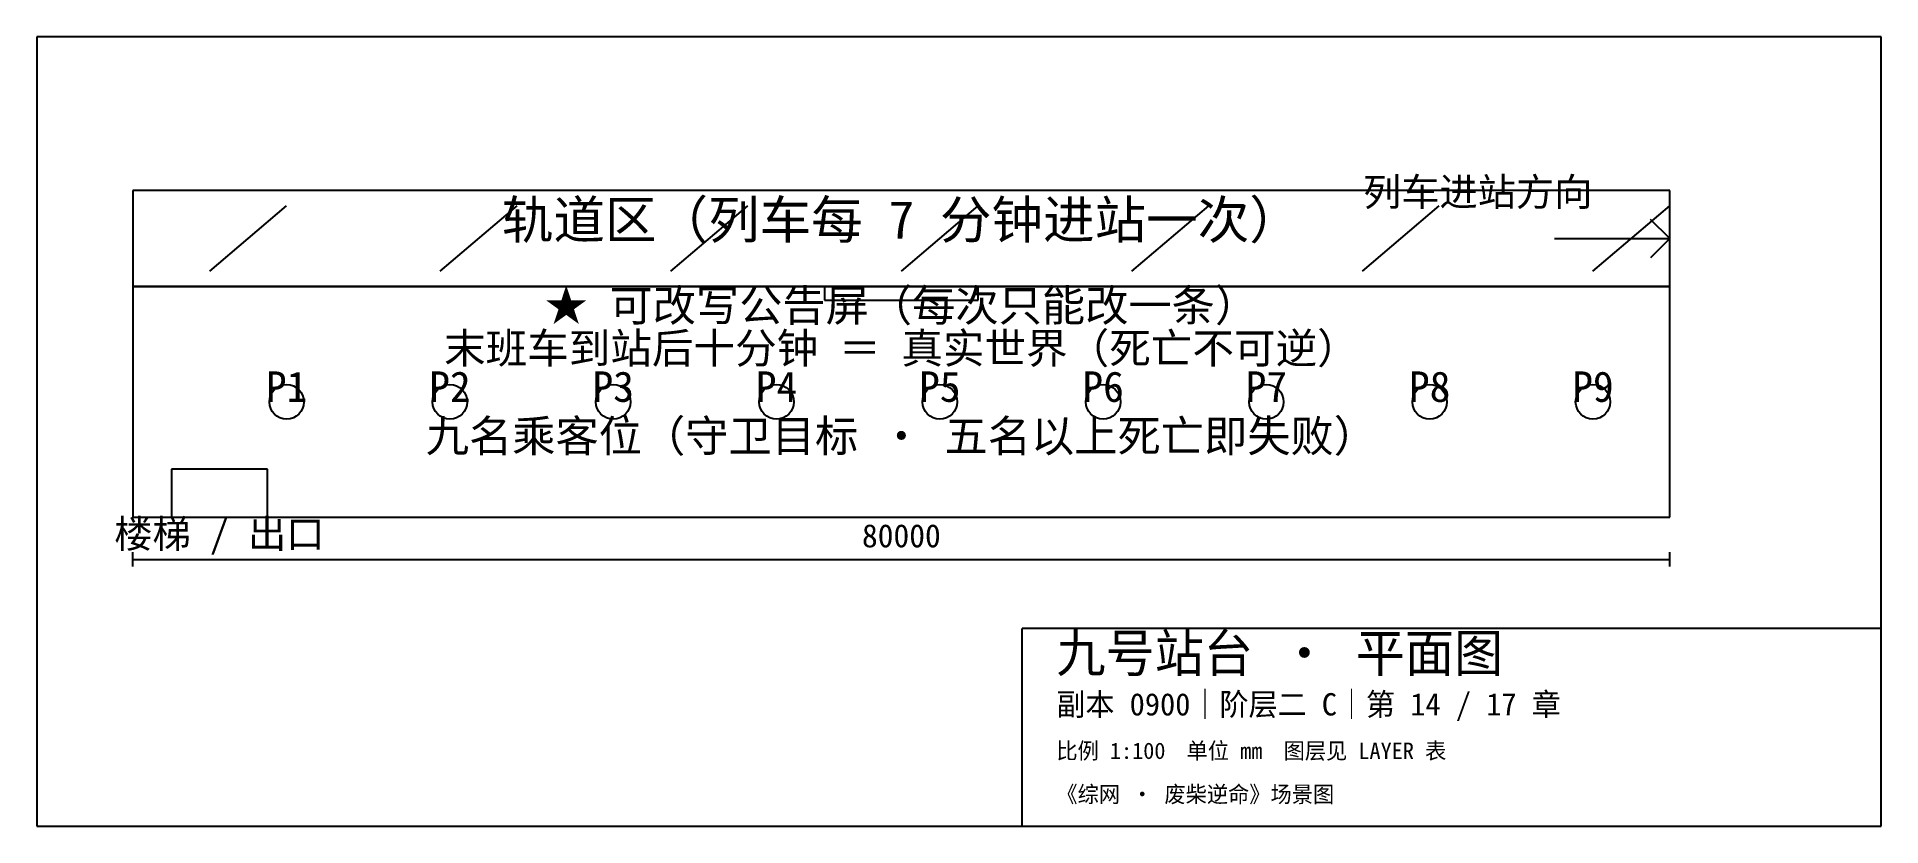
# Model space of a CAD drawing. Extents: x -5000 to 91000, y -16086 to 25000.
import ezdxf
from ezdxf.enums import TextEntityAlignment as Align

# ---------------------------------------------------------------- set-up
doc = ezdxf.new("R2010")
doc.units = 0
for name, color, linetype in [('DASH', 4, 'CONTINUOUS'), ('DIM', 2, 'CONTINUOUS'), ('FIX', 1, 'CONTINUOUS'), ('FRAME', 8, 'CONTINUOUS'), ('FURN', 3, 'CONTINUOUS'), ('TEXT', 7, 'CONTINUOUS'), ('TITLE', 6, 'CONTINUOUS'), ('WALL', 7, 'CONTINUOUS')]:
    doc.layers.add(name, color=color, linetype=linetype)
doc.styles.add('HZ', font='simhei.ttf')

msp = doc.modelspace()

# ---------------------------------------------------------------- linework, layer by layer
at = {"layer": 'DIM'}
for p, q in [((80000, 14500), (79000, 15500)), ((74000, 14500), (80000, 14500)), ((80000, 14500), (79000, 13500)), ((0, -2569), (0, -1831)), ((80000, -2569), (80000, -1831)), ((0, -2200), (80000, -2200))]:
    msp.add_line(p, q, dxfattribs=at)
at = {"layer": 'FIX'}
for p, q in [((44000, 12000), (36000, 12000)), ((36000, 12000), (36000, 11300)), ((44000, 11300), (44000, 12000)), ((36000, 11300), (44000, 11300))]:
    msp.add_line(p, q, dxfattribs=at)
for centre in [(8000, 6000), (16500, 6000), (25000, 6000), (33500, 6000), (42000, 6000), (50500, 6000), (59000, 6000), (67500, 6000), (76000, 6000)]:
    msp.add_circle(centre, 900, dxfattribs=at)
at = {"layer": 'FRAME'}
for p, q in [((91000, 25000), (-5000, 25000)), ((-5000, 25000), (-5000, -16086)), ((91000, -16086), (91000, 25000)), ((-5000, -16086), (91000, -16086))]:
    msp.add_line(p, q, dxfattribs=at)
at = {"layer": 'FURN'}
for p, q in [((80000, 17000), (0, 17000)), ((0, 17000), (0, 12000)), ((80000, 12000), (80000, 17000)), ((4000, 12800), (8000, 16200)), ((16000, 12800), (20000, 16200)), ((28000, 12800), (32000, 16200)), ((40000, 12800), (44000, 16200)), ((52000, 12800), (56000, 16200)), ((64000, 12800), (68000, 16200)), ((76000, 12800), (80000, 16200)), ((0, 12000), (80000, 12000)), ((7000, 2500), (2000, 2500)), ((2000, 2500), (2000, 0)), ((7000, 0), (7000, 2500)), ((2000, 0), (7000, 0))]:
    msp.add_line(p, q, dxfattribs=at)
at = {"layer": 'TITLE'}
for p in [(46280, -16086), (91000, -5800)]:
    msp.add_line(p, (46280, -5800), dxfattribs=at)
at = {"layer": 'WALL'}
for p, q in [((80000, 12000), (0, 12000)), ((0, 12000), (0, 0)), ((80000, 0), (80000, 12000)), ((0, 0), (80000, 0))]:
    msp.add_line(p, q, dxfattribs=at)

# ---------------------------------------------------------------- texts
at = {"layer": 'DASH', "style": 'HZ'}
msp.add_text('末班车到站后十分钟 ＝ 真实世界（死亡不可逆）', height=1586.9, dxfattribs=at).set_placement((40000, 8000), align=Align.CENTER)
at = {"layer": 'DIM', "style": 'HZ'}
for s, height, p in [('列车进站方向', 1460, (70000, 16200)), ('80000', 1206, (40000, -1573))]:
    msp.add_text(s, height=height, dxfattribs=at).set_placement(p, align=Align.CENTER)
at = {"layer": 'FIX', "style": 'HZ'}
for s, height, p in [('★ 可改写公告屏（每次只能改一条）', 1650.38, (40000, 10200)), ('P1', 1586.9, (8000, 6000)), ('P2', 1586.9, (16500, 6000)), ('P3', 1586.9, (25000, 6000)), ('P4', 1586.9, (33500, 6000)), ('P5', 1586.9, (42000, 6000)), ('P6', 1586.9, (50500, 6000)), ('P7', 1586.9, (59000, 6000)), ('P8', 1586.9, (67500, 6000)), ('P9', 1586.9, (76000, 6000))]:
    msp.add_text(s, height=height, dxfattribs=at).set_placement(p, align=Align.CENTER)
at = {"layer": 'FURN', "style": 'HZ'}
msp.add_text('轨道区（列车每 7 分钟进站一次）', height=1967.76, dxfattribs=at).set_placement((40000, 14500), align=Align.CENTER)
at = {"layer": 'TEXT', "style": 'HZ'}
for s, height, p in [('九名乘客位（守卫目标 · 五名以上死亡即失败）', 1650.38, (40000, 3400)), ('楼梯 / 出口', 1460, (4500, -1600))]:
    msp.add_text(s, height=height, dxfattribs=at).set_placement(p, align=Align.CENTER)
at = {"layer": 'TITLE'}
for s, height, p in [('九号站台 · 平面图', 1967.7, (48069, -8063)), ('副本 0900｜阶层二 C｜第 14 / 17 章', 1162.72, (48069, -10326)), ('比例 1:100\u3000单位 mm\u3000图层见 LAYER 表', 849.68, (48069, -12588)), ('《综网 · 废柴逆命》场景图', 849.68, (48069, -14851))]:
    msp.add_text(s, height=height, dxfattribs=at).set_placement(p)

doc.saveas('drawing.dxf')
